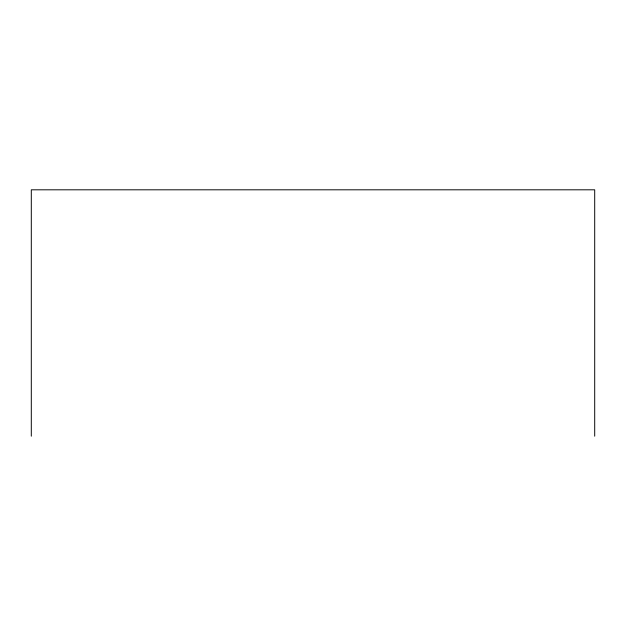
<?xml version="1.0" encoding="UTF-8"?>
<svg xmlns="http://www.w3.org/2000/svg" width="626" height="626" viewBox="0 0 626 626"><rect width="100%" height="100%" fill="white"/><g stroke="black" fill="none" stroke-linecap="round" stroke-linejoin="round"><path stroke-width="0.94" d="M594.7 436.189L594.7 189.811L31.3 189.811L31.3 436.189"/></g></svg>
